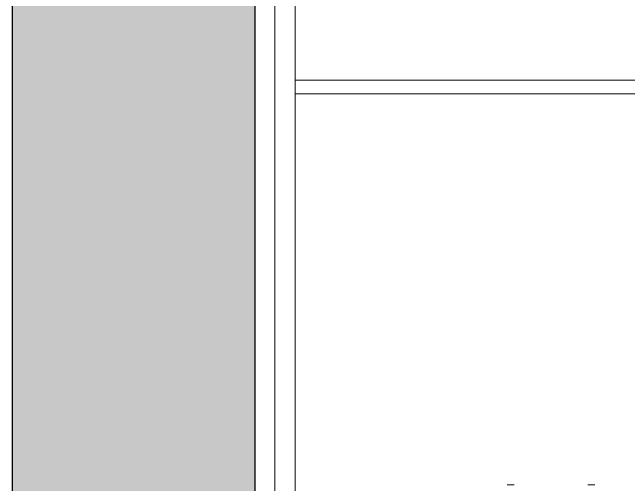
# Model space of a CAD drawing. Header units: inches. Extents: x 211391 to 214260, y -106888 to -102532.
# Drawn here: x 212204.19 to 212227.07, y -106608.9 to -106591.39 of the extents above; entities that cross this region are included whole.
import ezdxf

# ---------------------------------------------------------------- set-up
doc = ezdxf.new("R2010")
doc.units = ezdxf.units.IN
doc.header["$MEASUREMENT"] = 0
for name, color, linetype, lineweight in [('FIXTURES', 8, 'Continuous', 9), ('GLASS', 4, 'Continuous', 18), ('HATCH', 251, 'Continuous', 13), ('STONE', 1, 'Continuous', 18), ('WALL', 5, 'Continuous', 25)]:
    doc.layers.add(name, color=color, linetype=linetype, lineweight=lineweight)
doc.layers.add('S-DIM', color=7, linetype='Continuous')
doc.layers.get('S-DIM').off()

# ---------------------------------------------------------------- blocks, each defined once
blk = doc.blocks.new('ETJHTEj')
at = {"layer": 'FIXTURES', "color": 252, "extrusion": (-2.05085e-07, 7.76119e-08, 1)}
for p, q in [((1162.103, 548.62, 0), (1162.103, 548.881, 0)), ((1162.103, 545.625, 0), (1162.103, 545.886, 0))]:
    blk.add_line(p, q, dxfattribs=at)
blk = doc.blocks.new('GY')
at = {"layer": 'GLASS', "ltscale": 10}
for p, q in [((210132.807, -104654.987), (210088.897, -104654.987)), ((210132.807, -104655.487), (210088.897, -104655.487))]:
    blk.add_line(p, q, dxfattribs=at)
at = {"layer": 'STONE'}
for p, q in [((210088.147, -104594.237), (210088.147, -104703.737)), ((210088.897, -104594.987), (210088.897, -104702.987))]:
    blk.add_line(p, q, dxfattribs=at)
at = {"layer": 'FIXTURES', "xscale": -1, "rotation": 270}
blk.add_blockref('ETJHTEj', (209551.144, -105832.09), dxfattribs=at)

msp = doc.modelspace()

# ---------------------------------------------------------------- hatches: boundary and pattern name
at = {"layer": 'HATCH', "ltscale": 15}
h = msp.add_hatch(color=256, dxfattribs=at)
h.dxf.hatch_style = 1
h.paths.add_polyline_path([(212213.188, -106532.405), (212249.188, -106532.405), (212249.188, -106523.405), (212213.188, -106523.405), (212213.188, -106508.378), (212204.188, -106508.378), (212204.188, -106640.405), (212213.188, -106640.405)])

# ---------------------------------------------------------------- linework, layer by layer
at = {"layer": 'WALL', "ltscale": 20}
for p, q in [((212204.188, -106508.378), (212204.188, -106640.405)), ((212213.188, -106532.405), (212213.188, -106640.405))]:
    msp.add_line(p, q, dxfattribs=at)

# ---------------------------------------------------------------- block references
at = {"layer": 'S-DIM'}
msp.add_blockref('GY', (2125.791, -1938.918), dxfattribs=at)

doc.saveas('drawing.dxf')
